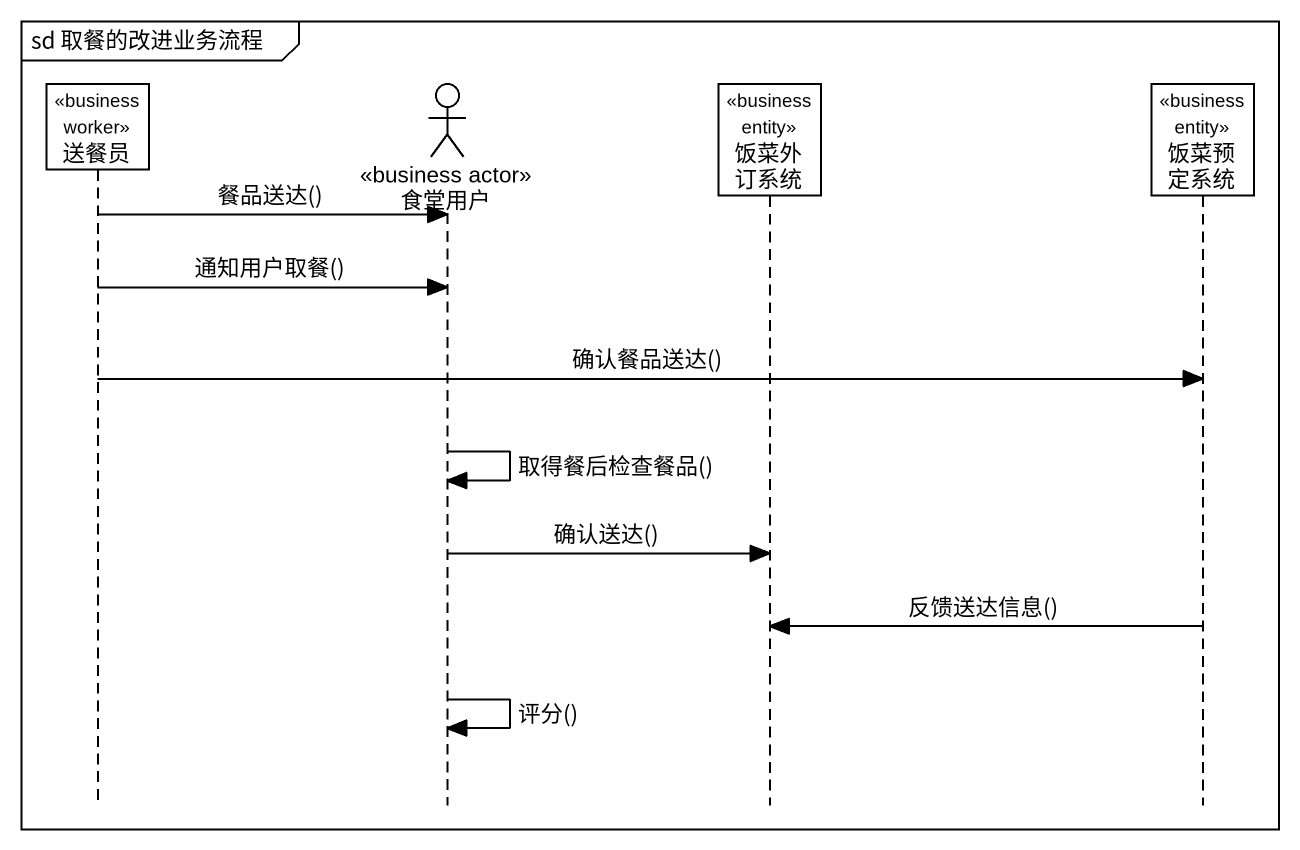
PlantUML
@startuml
mainframe sd 取餐的改进业务流程
hide footbox
participant 送餐员 <<business worker>>
actor 食堂用户 <<business actor>>
participant 饭菜外订系统 <<business entity>>
participant 饭菜预定系统 <<business entity>>

送餐员 -> 食堂用户 : 餐品送达()
送餐员 -> 食堂用户 : 通知用户取餐()
送餐员 -> 饭菜预定系统 : 确认餐品送达()
食堂用户 -> 食堂用户 : 取得餐后检查餐品()
食堂用户 -> 饭菜外订系统 : 确认送达()
饭菜预定系统 -> 饭菜外订系统 : 反馈送达信息()
食堂用户 -> 食堂用户 : 评分()
@enduml
